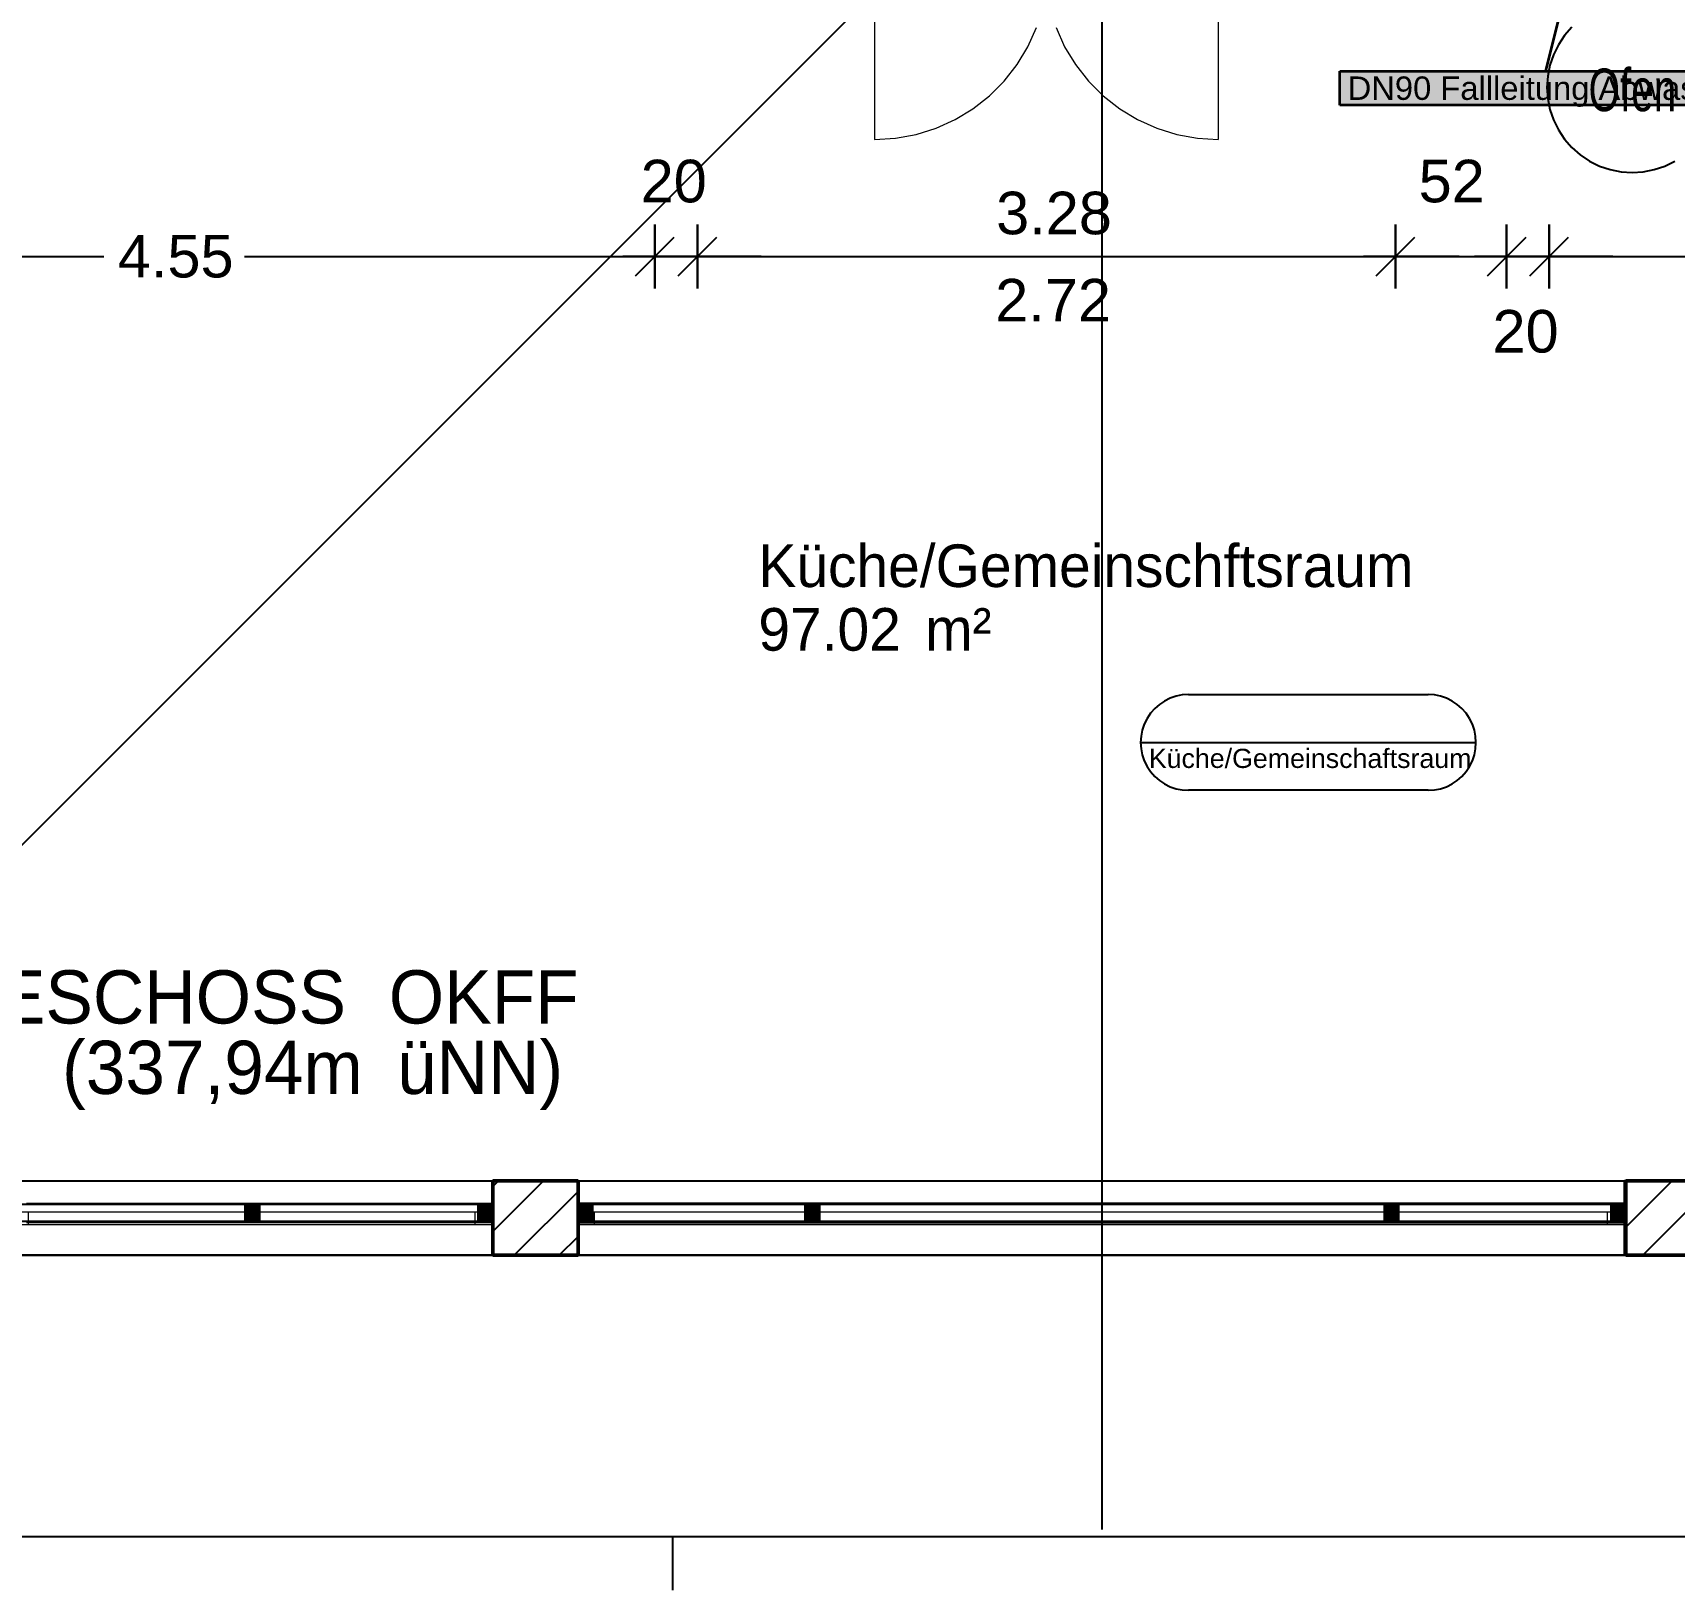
# Model space of a CAD drawing. Extents: x 0 to 756, y -25 to 420.
# Drawn here: x 153.9 to 308.2, y 0 to 146.4 of the extents above; entities that cross this region are included whole.
import ezdxf
from ezdxf.lldxf.tags import DXFTag

# ---------------------------------------------------------------- set-up
doc = ezdxf.new("R2010")
doc.units = 0
doc.layers.get('0').update_dxf_attribs({"lineweight": 25})
doc.layers.get('DEFPOINTS').update_dxf_attribs({"lineweight": 25})
for name, color, linetype, lineweight in [('A_Aussenwand', 7, 'Continuous', 25), ('A_Fenster', 7, 'Continuous', 25), ('A_Raum', 7, 'Continuous', 25), ('Allgemein01', 7, 'Continuous', 13), ('Fenster', 7, 'Continuous', 13), ('Fensterbank', 7, 'Continuous', 13), ('Fensterbrüstung', 7, 'Continuous', 13), ('Pfosten_ Stützen', 7, 'Continuous', 13), ('S_Text', 7, 'Continuous', 35), ('Sanitär', 7, 'Continuous', 25), ('Standard', 7, 'Continuous', 25), ('Tür 2D', 7, 'Continuous', 13), ('Wand Holz tragend', 7, 'Continuous', 13), ('X_Planrahmen', 7, 'Continuous', 25)]:
    doc.layers.add(name, color=color, linetype=linetype, lineweight=lineweight)
doc.layers.add('A_Geschossdecke', color=7, linetype='Continuous', lineweight=25, true_color=0x008080)
doc.layers.add('Raum', color=250, linetype='Continuous', lineweight=13, true_color=0x333333)
doc.styles.get("Standard").update_dxf_attribs({"font": 'arial.ttf'})
tags = doc.linetypes.add('fein_strichliert', pattern=[4, 1, -2, 1]).pattern_tags.tags
tags[8:9] = [DXFTag(74, 4), DXFTag(75, 0), DXFTag(340, '0'), DXFTag(46, 0.0), DXFTag(50, 0.0), DXFTag(44, 0.0), DXFTag(45, 0.0)]
tags[6:7] = [DXFTag(74, 4), DXFTag(75, 0), DXFTag(340, '0'), DXFTag(46, 0.0), DXFTag(50, 0.0), DXFTag(44, 0.0), DXFTag(45, 0.0)]
tags[4:5] = [DXFTag(74, 4), DXFTag(75, 0), DXFTag(340, '0'), DXFTag(46, 0.0), DXFTag(50, 0.0), DXFTag(44, 0.0), DXFTag(45, 0.0)]
tags = doc.linetypes.add('PUNKT2_S9', pattern=[0.1, 0, -0.1]).pattern_tags.tags
tags[6:7] = [DXFTag(74, 4), DXFTag(75, 0), DXFTag(340, '0'), DXFTag(46, 1.0), DXFTag(50, 0.0), DXFTag(44, 0.0), DXFTag(45, 0.0)]
tags[4:5] = [DXFTag(74, 4), DXFTag(75, 0), DXFTag(340, '0'), DXFTag(46, 1.0), DXFTag(50, 0.0), DXFTag(44, 0.0), DXFTag(45, 0.0)]
tags = doc.linetypes.add('VERDECKT2_S2', pattern=[0.27, 0.2, -0.07]).pattern_tags.tags
tags[6:7] = [DXFTag(74, 4), DXFTag(75, 0), DXFTag(340, '0'), DXFTag(46, 1.0), DXFTag(50, 0.0), DXFTag(44, 0.0), DXFTag(45, 0.0)]
tags[4:5] = [DXFTag(74, 4), DXFTag(75, 0), DXFTag(340, '0'), DXFTag(46, 1.0), DXFTag(50, 0.0), DXFTag(44, 0.0), DXFTag(45, 0.0)]

# ---------------------------------------------------------------- blocks, each defined once
blk = doc.blocks.new('Blockreferenz-A01I5XETIE', base_point=(0, -25))
at = {"layer": 'X_Planrahmen', "color": 0, "linetype": 'ByBlock', "lineweight": -2, "ltscale": 0.25}
for p, q in [((589, 5), (20, 5)), ((214, 5), (214, 0))]:
    blk.add_line(p, q, dxfattribs=at)
blk = doc.blocks.new('Referenz-A01I5XF3IE')
at = {"layer": 'Allgemein01', "color": 0, "linetype": 'VERDECKT2_S2', "lineweight": -2, "ltscale": 0.25}
blk.add_line((254.37, 414.36), (254.37, 5.7), dxfattribs=at)
at = {"layer": 'DEFPOINTS', "color": 0, "linetype": 'Continuous', "lineweight": -2, "ltscale": 0.25}
for p, q in [((212.34, 125.36), (212.34, 125.36)), ((216.35, 125.36), (216.35, 125.36)), ((281.95, 125.36), (281.95, 125.36)), ((292.4, 125.36), (292.4, 125.36)), ((296.4, 125.36), (296.4, 125.36))]:
    blk.add_line(p, q, dxfattribs=at)
at = {"layer": 'DEFPOINTS', "color": 0, "linetype": 'Continuous', "lineweight": 18, "ltscale": 0.18}
for p, q in [((197.13, 31.48), (197.13, 31.48)), ((197.13, 31.48), (197.13, 31.48)), ((205.14, 31.48), (205.14, 31.48)), ((205.14, 31.48), (205.14, 31.48)), ((303.61, 31.48), (303.61, 31.48)), ((303.61, 31.48), (303.61, 31.48))]:
    blk.add_line(p, q, dxfattribs=at)
at = {"layer": 'Fenster', "color": 0, "linetype": 'Continuous', "ltscale": 0.13}
for p, q in [((153.31, 36.38), (195.73, 36.38)), ((175.22, 36.26), (173.82, 36.26)), ((173.82, 36.26), (173.82, 34.66)), ((173.82, 36.26), (175.22, 36.26)), ((173.82, 34.66), (173.82, 36.26)), ((175.22, 34.66), (175.22, 36.26)), ((175.22, 36.26), (175.22, 34.66)), ((195.73, 36.38), (197.13, 36.38)), ((195.73, 34.54), (195.73, 36.38)), ((195.73, 36.38), (195.73, 34.54)), ((197.13, 36.38), (197.13, 34.54)), ((206.54, 36.38), (205.14, 36.38)), ((205.14, 36.38), (205.14, 34.54)), ((206.54, 34.54), (206.54, 36.38)), ((226.45, 36.38), (206.54, 36.38)), ((206.54, 36.38), (206.54, 34.54)), ((226.45, 34.54), (226.45, 36.38)), ((227.85, 36.38), (226.45, 36.38)), ((226.45, 36.38), (226.45, 34.54)), ((227.85, 36.38), (227.85, 34.54)), ((280.89, 36.38), (227.85, 36.38)), ((227.85, 34.54), (227.85, 36.38)), ((280.89, 34.54), (280.89, 36.38)), ((282.29, 36.38), (280.89, 36.38)), ((280.89, 36.38), (280.89, 34.54)), ((282.29, 36.38), (282.29, 34.54)), ((302.2, 36.38), (282.29, 36.38)), ((282.29, 34.54), (282.29, 36.38)), ((303.61, 36.38), (302.2, 36.38)), ((302.2, 36.38), (302.2, 34.54)), ((302.2, 34.54), (302.2, 36.38)), ((303.61, 34.54), (303.61, 36.38)), ((195.73, 34.54), (153.31, 34.54)), ((173.82, 34.66), (175.22, 34.66)), ((175.22, 34.66), (173.82, 34.66)), ((197.13, 34.54), (195.73, 34.54)), ((205.14, 34.54), (206.54, 34.54)), ((206.54, 34.54), (226.45, 34.54)), ((226.45, 34.54), (227.85, 34.54)), ((227.85, 34.54), (280.89, 34.54)), ((280.89, 34.54), (282.29, 34.54)), ((282.29, 34.54), (302.2, 34.54)), ((302.2, 34.54), (303.61, 34.54))]:
    blk.add_line(p, q, dxfattribs=at)
for points in [[(173.82, 34.66), (175.22, 36.26), (173.82, 36.26)], [(173.82, 34.66), (175.22, 34.66), (175.22, 36.26)], [(195.73, 34.54), (197.13, 36.38), (195.73, 36.38)], [(195.73, 34.54), (197.13, 34.54), (197.13, 36.38)], [(206.54, 34.54), (206.54, 36.38), (205.14, 36.38)], [(205.14, 34.54), (206.54, 34.54), (205.14, 36.38)], [(227.85, 34.54), (227.85, 36.38), (226.45, 36.38)], [(226.45, 34.54), (227.85, 34.54), (226.45, 36.38)], [(282.29, 34.54), (282.29, 36.38), (280.89, 36.38)], [(280.89, 34.54), (282.29, 34.54), (280.89, 36.38)], [(303.61, 34.54), (303.61, 36.38), (302.2, 36.38)], [(302.2, 34.54), (303.61, 34.54), (302.2, 36.38)]]:
    blk.add_solid(points, dxfattribs=at)
at = {"layer": 'Fensterbank', "color": 0, "lineweight": 18}
for p, q in [((151.9, 38.48), (197.13, 38.48)), ((205.14, 38.48), (303.61, 38.48)), ((151.9, 31.48), (197.13, 31.48)), ((205.14, 31.48), (303.61, 31.48))]:
    blk.add_line(p, q, dxfattribs=at)
at = {"layer": 'Fensterbrüstung', "color": 0, "linetype": 'Continuous', "ltscale": 0.13}
for p, q in [((197.13, 38.48), (151.9, 38.48)), ((303.61, 38.48), (205.14, 38.48)), ((151.9, 31.48), (197.13, 31.48)), ((205.14, 31.48), (303.61, 31.48))]:
    blk.add_line(p, q, dxfattribs=at)
at = {"layer": 'Raum', "color": 0, "lineweight": -2}
blk.add_line((121.28, 38.48), (387.46, 38.48), dxfattribs=at)
at = {"layer": 'Standard', "color": 0, "lineweight": -2}
for p, q in [((298.55, 146.92), (297.85, 146.14)), ((297.27, 145.27), (296.81, 144.33)), ((297.85, 146.14), (297.27, 145.27)), ((296.81, 144.33), (296.47, 143.34)), ((296.27, 142.31), (296.2, 141.26)), ((296.47, 143.34), (296.27, 142.31)), ((296.2, 141.26), (296.27, 140.22)), ((296.27, 140.22), (296.47, 139.19)), ((296.47, 139.19), (296.81, 138.2)), ((296.81, 138.2), (297.27, 137.26)), ((297.27, 137.26), (297.85, 136.39)), ((297.85, 136.39), (298.55, 135.6)), ((298.55, 135.6), (299.33, 134.91)), ((299.33, 134.91), (300.2, 134.33)), ((300.2, 134.33), (301.14, 133.87)), ((307.27, 133.87), (308.21, 134.33)), ((301.14, 133.87), (302.13, 133.53)), ((302.13, 133.53), (303.16, 133.33)), ((303.16, 133.33), (304.21, 133.26)), ((304.21, 133.26), (305.25, 133.33)), ((305.25, 133.33), (306.28, 133.53)), ((306.28, 133.53), (307.27, 133.87)), ((212.34, 122.36), (212.34, 128.37)), ((212.34, 128.37), (212.34, 122.36)), ((216.35, 122.36), (216.35, 128.37)), ((216.35, 128.37), (216.35, 122.36)), ((281.95, 122.36), (281.95, 128.37)), ((281.95, 128.37), (281.95, 122.36)), ((292.4, 122.36), (292.4, 128.37)), ((292.4, 128.37), (292.4, 122.36)), ((296.4, 122.36), (296.4, 128.37)), ((296.4, 128.37), (296.4, 122.36)), ((210.54, 123.56), (214.15, 127.16)), ((214.15, 127.16), (210.54, 123.56)), ((214.55, 123.56), (218.15, 127.16)), ((218.15, 127.16), (214.55, 123.56)), ((280.15, 123.56), (283.75, 127.16)), ((283.75, 127.16), (280.15, 123.56)), ((290.6, 123.56), (294.2, 127.16)), ((294.2, 127.16), (290.6, 123.56)), ((294.6, 123.56), (298.2, 127.16)), ((298.2, 127.16), (294.6, 123.56)), ((121.28, 125.36), (160.57, 125.36)), ((173.78, 125.36), (212.34, 125.36)), ((206.34, 125.36), (215.35, 125.36)), ((218.35, 125.36), (209.34, 125.36)), ((210.34, 125.36), (219.35, 125.36)), ((212.34, 125.36), (216.35, 125.36)), ((222.35, 125.36), (213.35, 125.36)), ((216.35, 125.36), (281.95, 125.36)), ((275.95, 125.36), (284.95, 125.36)), ((287.95, 125.36), (278.95, 125.36)), ((281.95, 125.36), (292.4, 125.36)), ((286.39, 125.36), (295.4, 125.36)), ((298.4, 125.36), (289.4, 125.36)), ((290.4, 125.36), (299.4, 125.36)), ((292.4, 125.36), (296.4, 125.36)), ((302.4, 125.36), (293.4, 125.36)), ((296.4, 125.36), (335.69, 125.36))]:
    blk.add_line(p, q, dxfattribs=at)
at = {"layer": 'Tür 2D', "color": 0, "linetype": 'Continuous', "ltscale": 0.13}
for p, q in [((233, 152.65), (233, 136.36)), ((265.3, 152.65), (265.3, 136.36)), ((247.42, 145.08), (248.23, 146.88)), ((250.07, 146.88), (250.87, 145.08)), ((246.41, 143.4), (247.42, 145.08)), ((250.87, 145.08), (251.89, 143.4)), ((245.19, 141.85), (246.41, 143.4)), ((251.89, 143.4), (253.11, 141.85)), ((242.25, 139.25), (243.8, 140.46)), ((243.8, 140.46), (245.19, 141.85)), ((253.11, 141.85), (254.5, 140.46)), ((254.5, 140.46), (256.05, 139.25)), ((240.57, 138.23), (242.25, 139.25)), ((256.05, 139.25), (257.73, 138.23)), ((236.9, 136.84), (238.78, 137.42)), ((238.78, 137.42), (240.57, 138.23)), ((257.73, 138.23), (259.52, 137.42)), ((259.52, 137.42), (261.4, 136.84)), ((233, 136.36), (234.96, 136.48)), ((234.96, 136.48), (236.9, 136.84)), ((261.4, 136.84), (263.34, 136.48)), ((263.34, 136.48), (265.3, 136.36))]:
    blk.add_line(p, q, dxfattribs=at)
at = {"layer": 'Wand Holz tragend', "color": 0, "lineweight": 50}
for p, q in [((197.13, 36.24), (197.13, 38.48)), ((205.14, 38.48), (197.13, 38.48)), ((205.14, 38.48), (205.14, 36.24)), ((303.61, 36.24), (303.61, 38.48)), ((311.61, 38.48), (303.61, 38.48)), ((197.13, 34.68), (197.13, 36.24)), ((205.14, 36.24), (205.14, 34.68)), ((303.61, 34.68), (303.61, 36.24)), ((197.13, 31.48), (197.13, 34.68)), ((205.14, 34.68), (205.14, 31.48)), ((303.61, 31.48), (303.61, 34.68)), ((197.13, 31.48), (205.14, 31.48)), ((303.61, 31.48), (311.61, 31.48))]:
    blk.add_line(p, q, dxfattribs=at)
at = {"layer": 'Wand Holz tragend', "color": 0, "linetype": 'PUNKT2_S9', "lineweight": -2, "ltscale": 0.25}
for p, q in [((197.13, 36.24), (151.9, 36.24)), ((197.13, 34.68), (197.13, 36.24)), ((303.61, 36.24), (205.14, 36.24)), ((205.14, 36.24), (205.14, 34.68)), ((303.61, 34.68), (303.61, 36.24)), ((151.9, 34.68), (197.13, 34.68)), ((205.14, 34.68), (303.61, 34.68))]:
    blk.add_line(p, q, dxfattribs=at)
at = {"layer": 'Pfosten_ Stützen', "color": 0, "lineweight": 35, "char_height": 5.0033, "attachment_point": 1}
for s, insert in [('{\\fPosterama Text Light;ERDGESCHOSS}', (131.28, 58.27)), ('{\\fPosterama Text Light;OKFF}', (187.35, 58.27)), ('{\\fPosterama Text Light;(337,94m}', (156.64, 51.65)), ('{\\fPosterama Text Light;üNN)}', (188.12, 51.65))]:
    blk.add_mtext(s, dxfattribs=dict(at, insert=insert))
at = {"layer": 'Sanitär', "color": 0, "lineweight": -2, "insert": (300.11, 143.03), "char_height": 4.0027, "attachment_point": 1}
blk.add_mtext('{\\W0.71;\\fPosterama Text Light;Ofen}', dxfattribs=at)
at = {"layer": 'Standard', "color": 0, "lineweight": -2, "char_height": 4.0027, "attachment_point": 1}
for s, insert in [('{\\fArial;20}', (211.02, 134.46)), ('{\\fArial;52}', (284.14, 134.46)), ('{\\fArial;3.28}', (244.43, 131.46)), ('{\\fArial;4.55}', (161.88, 127.4)), ('{\\fArial;2.72}', (244.34, 123.26)), ('{\\fArial;20}', (291.08, 120.34))]:
    blk.add_mtext(s, dxfattribs=dict(at, insert=insert))
at = {"layer": 'Wand Holz tragend', "color": 0, "lineweight": -2, "char_height": 4.0027, "attachment_point": 1}
for s, insert in [('{\\fPosterama Text Light;Küche/Gemeinschftsraum}', (222.08, 98.3)), ('{\\fPosterama Text Light;97.02}', (222.08, 92.32)), ('{\\fPosterama Text Light;m²}', (237.76, 92.32))]:
    blk.add_mtext(s, dxfattribs=dict(at, insert=insert))
blk = doc.blocks.new('Wand-A01I5XFRIE', base_point=(114.28, 31.48))
at = {"color": 0, "lineweight": -2}
for p, q in [((125.52, 38.48), (118.52, 31.48)), ((129.76, 38.48), (122.76, 31.48)), ((134.01, 38.48), (127.01, 31.48)), ((138.25, 38.48), (131.25, 31.48)), ((142.49, 38.48), (135.49, 31.48)), ((146.74, 38.48), (139.74, 31.48)), ((150.98, 38.48), (143.98, 31.48)), ((197.65, 38.48), (197.08, 37.91)), ((201.89, 38.48), (197.08, 33.67)), ((205.08, 37.42), (199.13, 31.48)), ((303.71, 38.48), (303.48, 38.24)), ((307.96, 38.48), (303.48, 34)), ((311.48, 37.76), (305.2, 31.48)), ((358.87, 38.48), (356.68, 36.29)), ((363.11, 38.48), (356.68, 32.05)), ((367.35, 38.48), (360.35, 31.48)), ((371.6, 38.48), (364.6, 31.48)), ((375.84, 38.48), (368.84, 31.48)), ((380.08, 38.48), (373.08, 31.48)), ((384.32, 38.48), (377.32, 31.48)), ((387.92, 37.83), (381.57, 31.48)), ((390.04, 35.71), (385.81, 31.48)), ((151.88, 35.13), (148.22, 31.48)), ((205.08, 33.18), (203.37, 31.48)), ((311.48, 33.51), (309.44, 31.48)), ((392.17, 33.59), (390.05, 31.48))]:
    blk.add_line(p, q, dxfattribs=at)
at = {"color": 0, "linetype": 'ByBlock', "lineweight": -2, "ltscale": 0.25}
for p, q in [((151.88, 38.48), (121.28, 38.48)), ((205.08, 38.48), (197.08, 38.48)), ((311.48, 38.48), (303.48, 38.48)), ((387.28, 38.48), (356.68, 38.48)), ((151.88, 31.48), (114.28, 31.48)), ((205.08, 31.48), (197.08, 31.48)), ((311.48, 31.48), (303.48, 31.48)), ((394.28, 31.48), (356.68, 31.48))]:
    blk.add_line(p, q, dxfattribs=at)
blk = doc.blocks.new('Fenster-A01I5XFTIE', base_point=(205.08, 31.48))
at = {"color": 0, "linetype": 'ByBlock', "lineweight": -2, "ltscale": 0.25}
for p, q in [((205.08, 38.48), (303.48, 38.48)), ((205.08, 31.48), (205.08, 38.48)), ((303.48, 31.48), (303.48, 38.48)), ((205.08, 31.48), (303.48, 31.48))]:
    blk.add_line(p, q, dxfattribs=at)
at = {"color": 0, "linetype": 'ByBlock', "lineweight": 18, "ltscale": 0.18}
for p, q in [((205.08, 35.58), (303.48, 35.58)), ((206.68, 34.38), (206.68, 35.58)), ((301.88, 34.38), (301.88, 35.58)), ((205.08, 34.38), (303.48, 34.38))]:
    blk.add_line(p, q, dxfattribs=at)
at = {"color": 0, "linetype": 'fein_strichliert', "lineweight": 18, "ltscale": 0.18}
blk.add_line((303.48, 34.38), (303.48, 35.58), dxfattribs=at)
blk = doc.blocks.new('Fenster-A01I5XFXIE', base_point=(151.88, 31.48))
at = {"color": 0, "linetype": 'ByBlock', "lineweight": -2, "ltscale": 0.25}
for p, q in [((151.88, 38.48), (197.08, 38.48)), ((151.88, 31.48), (151.88, 38.48)), ((197.08, 31.48), (197.08, 38.48)), ((151.88, 31.48), (197.08, 31.48))]:
    blk.add_line(p, q, dxfattribs=at)
at = {"color": 0, "linetype": 'ByBlock', "lineweight": 18, "ltscale": 0.18}
for p, q in [((151.88, 35.58), (197.08, 35.58)), ((153.48, 34.38), (153.48, 35.58)), ((195.48, 34.38), (195.48, 35.58)), ((151.88, 34.38), (197.08, 34.38))]:
    blk.add_line(p, q, dxfattribs=at)
at = {"color": 0, "linetype": 'fein_strichliert', "lineweight": 18, "ltscale": 0.18}
blk.add_line((197.08, 34.38), (197.08, 35.58), dxfattribs=at)
blk = doc.blocks.new('Küche_Gemeinschaftsraum-A01I5XGPIE', base_point=(258.01, 75.19))
at = {"color": 0, "linetype": 'ByBlock', "lineweight": -2, "ltscale": 0.25}
for p, q in [((260.26, 83.58), (259.77, 83.26)), ((260.79, 83.84), (260.26, 83.58)), ((261.34, 84.03), (260.79, 83.84)), ((261.92, 84.15), (261.34, 84.03)), ((262.51, 84.19), (261.92, 84.15)), ((262.51, 84.19), (285.03, 84.19)), ((285.62, 84.15), (285.03, 84.19)), ((286.19, 84.03), (285.62, 84.15)), ((286.75, 83.84), (286.19, 84.03)), ((287.28, 83.58), (286.75, 83.84)), ((287.77, 83.26), (287.28, 83.58)), ((258.61, 81.94), (258.35, 81.41)), ((258.94, 82.43), (258.61, 81.94)), ((259.33, 82.87), (258.94, 82.43)), ((259.77, 83.26), (259.33, 82.87)), ((288.21, 82.87), (287.77, 83.26)), ((288.6, 82.43), (288.21, 82.87)), ((288.93, 81.94), (288.6, 82.43)), ((289.19, 81.41), (288.93, 81.94)), ((258.05, 80.27), (258.01, 79.69)), ((258.16, 80.85), (258.05, 80.27)), ((258.35, 81.41), (258.16, 80.85)), ((289.38, 80.85), (289.19, 81.41)), ((289.49, 80.27), (289.38, 80.85)), ((289.53, 79.69), (289.49, 80.27)), ((258.01, 79.69), (289.53, 79.69)), ((258.01, 79.69), (258.05, 79.1)), ((258.05, 79.1), (258.16, 78.52)), ((289.38, 78.52), (289.49, 79.1)), ((289.49, 79.1), (289.53, 79.69)), ((258.16, 78.52), (258.35, 77.96)), ((258.35, 77.96), (258.61, 77.44)), ((258.61, 77.44), (258.94, 76.95)), ((288.6, 76.95), (288.93, 77.44)), ((288.93, 77.44), (289.19, 77.96)), ((289.19, 77.96), (289.38, 78.52)), ((258.94, 76.95), (259.33, 76.5)), ((259.33, 76.5), (259.77, 76.12)), ((259.77, 76.12), (260.26, 75.79)), ((260.26, 75.79), (260.79, 75.53)), ((286.75, 75.53), (287.28, 75.79)), ((287.28, 75.79), (287.77, 76.12)), ((287.77, 76.12), (288.21, 76.5)), ((288.21, 76.5), (288.6, 76.95)), ((260.79, 75.53), (261.34, 75.34)), ((261.34, 75.34), (261.92, 75.23)), ((261.92, 75.23), (262.51, 75.19)), ((285.03, 75.19), (262.51, 75.19)), ((285.03, 75.19), (285.62, 75.23)), ((285.62, 75.23), (286.19, 75.34)), ((286.19, 75.34), (286.75, 75.53))]:
    blk.add_line(p, q, dxfattribs=at)
at = {"color": 0, "linetype": 'ByBlock', "lineweight": -2, "ltscale": 0.25, "insert": (258.78, 79.09), "char_height": 1.8, "attachment_point": 1}
blk.add_mtext('{\\fArial;Küche/Gemeinschaftsraum}', dxfattribs=at)
blk = doc.blocks.new('Bauteilbeschriftung-A01I5XKZIE', base_point=(276.73, 139.59))
at = {"color": 0, "linetype": 'ByBlock', "lineweight": -2, "ltscale": 0.35}
blk.add_line((296.08, 142.79), (298.04, 150.56), dxfattribs=at)
at = {"color": 0, "lineweight": -2}
for p, q in [((276.73, 142.79), (315.42, 142.79)), ((276.73, 139.59), (276.73, 142.79)), ((315.42, 142.79), (315.42, 139.59)), ((315.42, 139.59), (276.73, 139.59))]:
    blk.add_line(p, q, dxfattribs=at)
at = {"color": 0, "linetype": 'ByBlock', "lineweight": -2, "ltscale": 0.35}
for points in [[(297.95, 148.71), (297.16, 148.71), (298.04, 150.56)], [(297.94, 148.52), (297.95, 148.71), (297.16, 148.71)]]:
    blk.add_solid(points, dxfattribs=at)
at = {"color": 7, "linetype": 'ByBlock', "lineweight": -2, "ltscale": 0.35, "true_color": 0xffffff}
for points in [[(276.73, 139.59), (315.42, 139.59), (276.73, 142.79)], [(315.42, 139.59), (276.73, 142.79), (315.42, 142.79)]]:
    blk.add_solid(points, dxfattribs=at)
at = {"color": 0, "linetype": 'ByBlock', "lineweight": -2, "ltscale": 0.35, "insert": (277.47, 142.29), "char_height": 2.2, "attachment_point": 1}
blk.add_mtext('{\\fArial;DN90 Fallleitung Abwasser}', dxfattribs=at)
blk = doc.blocks.new('Geschossdecke-A01I5XODIE', base_point=(114.28, 31.48))
at = {"color": 0, "lineweight": -2}
blk.add_line((114.28, 31.48), (236.94, 154.13), dxfattribs=at)
at = {"color": 0, "linetype": 'ByBlock', "lineweight": -2, "ltscale": 0.25}
blk.add_line((114.28, 31.48), (394.28, 31.48), dxfattribs=at)
blk = doc.blocks.new('Geschossdecke-A01I5XVJIE', base_point=(114.28, 31.48))
at = {"color": 0, "lineweight": -2}
blk.add_line((114.28, 31.48), (394.28, 311.48), dxfattribs=at)
at = {"color": 0, "linetype": 'ByBlock', "lineweight": -2, "ltscale": 0.25}
blk.add_line((394.28, 31.48), (114.28, 31.48), dxfattribs=at)

msp = doc.modelspace()

# ---------------------------------------------------------------- block references
at = {"ltscale": 0.25}
msp.add_blockref('Blockreferenz-A01I5XETIE', (0, -25), dxfattribs=at)
at = {"color": 8, "lineweight": 25, "ltscale": 0.25, "true_color": 0x808080}
msp.add_blockref('Referenz-A01I5XF3IE', (0, 0), dxfattribs=at)
at = {"layer": 'A_Aussenwand', "ltscale": 0.25}
msp.add_blockref('Wand-A01I5XFRIE', (114.28, 31.48), dxfattribs=at)
at = {"layer": 'A_Fenster', "ltscale": 0.25}
for name, p in [('Fenster-A01I5XFXIE', (151.88, 31.48)), ('Fenster-A01I5XFTIE', (205.08, 31.48))]:
    msp.add_blockref(name, p, dxfattribs=at)
at = {"layer": 'A_Geschossdecke', "ltscale": 0.25}
for name in ['Geschossdecke-A01I5XVJIE', 'Geschossdecke-A01I5XODIE']:
    msp.add_blockref(name, (114.28, 31.48), dxfattribs=at)
at = {"layer": 'A_Raum', "ltscale": 0.25}
msp.add_blockref('Küche_Gemeinschaftsraum-A01I5XGPIE', (258.01, 75.19), dxfattribs=at)
at = {"layer": 'S_Text', "color": 7, "ltscale": 0.35}
msp.add_blockref('Bauteilbeschriftung-A01I5XKZIE', (276.73, 139.59), dxfattribs=at)

doc.saveas('drawing.dxf')
